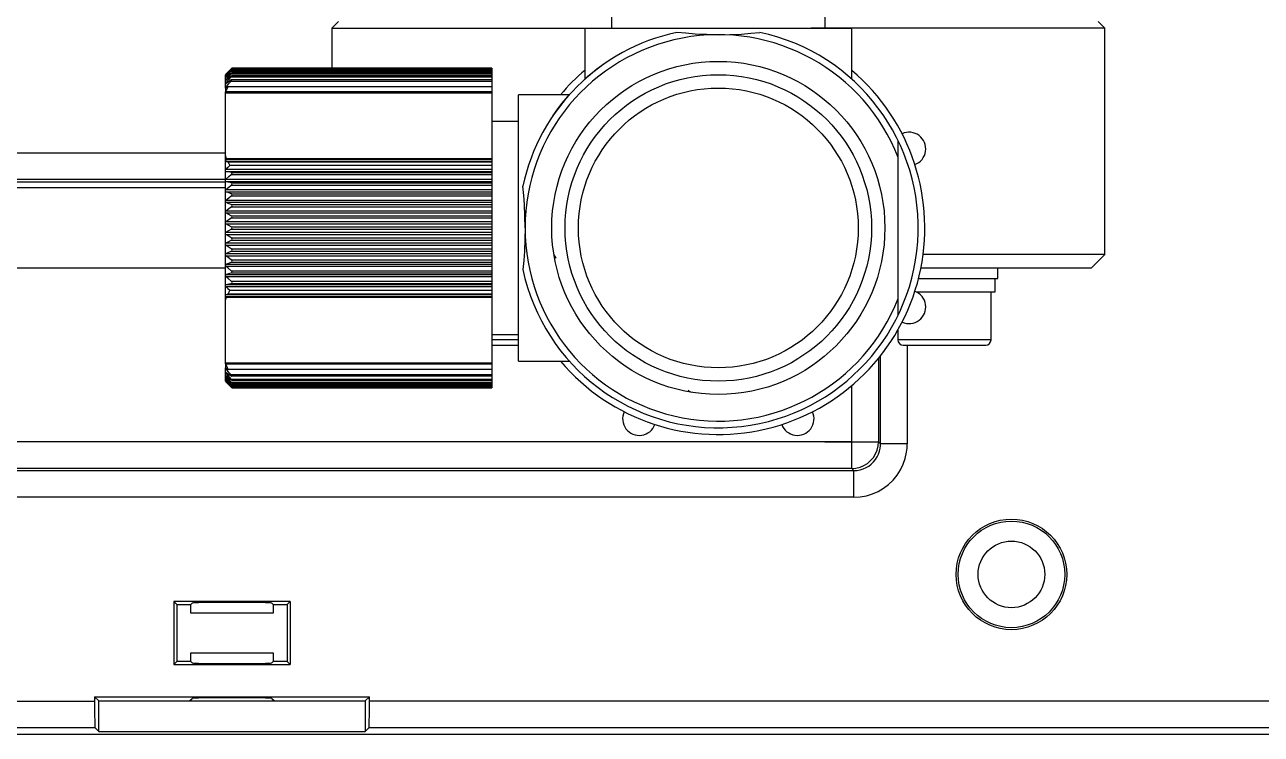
# Model space of a CAD drawing. Extents: x -9877 to -4419, y 2249 to 6216.
# Drawn here: x -6471.4 to -6378.6, y 4034.6 to 4087.9 of the extents above; entities that cross this region are included whole.
import ezdxf

# ---------------------------------------------------------------- set-up
doc = ezdxf.new("R2010")
doc.units = 0
doc.layers.add('LY_1', color=7, linetype='CONTINUOUS')

msp = doc.modelspace()

# ---------------------------------------------------------------- linework, layer by layer
at = {"layer": 'LY_1', "color": 110, "linetype": 'CONTINUOUS'}
for p, q in [((-6427.324021, 4087.620295), (-6427.324021, 4089.620295)), ((-6411.324021, 4089.620295), (-6411.324021, 4087.620295)), ((-6447.824021, 4088.120295), (-6448.324021, 4087.620295)), ((-6390.324021, 4087.620295), (-6390.824021, 4088.120295)), ((-6448.324021, 4087.620295), (-6426.304556, 4087.620295)), ((-6448.324021, 4087.620295), (-6448.324021, 4084.613046)), ((-6429.324021, 4083.800635), (-6429.324021, 4087.620295)), ((-6429.324021, 4087.620295), (-6409.324021, 4087.620295)), ((-6424.206671, 4087.620295), (-6423.229145, 4087.620295)), ((-6415.418896, 4087.620295), (-6414.44137, 4087.620295)), ((-6390.324021, 4087.620295), (-6412.343485, 4087.620295)), ((-6409.324021, 4087.620295), (-6409.324021, 4083.800635)), ((-6390.324021, 4070.620295), (-6390.324021, 4087.620295)), ((-6436.324021, 4084.559438), (-6455.874249, 4084.559438)), ((-6455.874249, 4084.495205), (-6436.324021, 4084.495205)), ((-6436.324021, 4084.439508), (-6455.825528, 4084.439508)), ((-6436.324021, 4084.555106), (-6455.824566, 4084.555106)), ((-6436.324021, 4084.613046), (-6455.824082, 4084.613046)), ((-6436.324021, 4084.613046), (-6436.324021, 4060.627545)), ((-6456.324021, 4083.126068), (-6456.324021, 4084.120295)), ((-6456.324021, 4083.674805), (-6456.313502, 4083.697088)), ((-6456.313502, 4083.697088), (-6456.300923, 4083.714398)), ((-6456.300923, 4083.714398), (-6456.276165, 4083.743971)), ((-6456.276165, 4084.167837), (-6456.297659, 4084.14646)), ((-6456.29523, 4083.911499), (-6456.276165, 4083.933196)), ((-6456.276165, 4084.145647), (-6456.263663, 4084.145647)), ((-6456.276165, 4084.067306), (-6456.249834, 4084.067306)), ((-6456.276165, 4083.933196), (-6456.234299, 4083.933196)), ((-6456.276165, 4083.743971), (-6456.216432, 4083.743971)), ((-6456.276165, 4083.500553), (-6456.195694, 4083.500553)), ((-6436.324021, 4083.612376), (-6455.921988, 4083.612376)), ((-6455.874249, 4084.373119), (-6436.324021, 4084.373119)), ((-6455.874249, 4084.193774), (-6436.324021, 4084.193774)), ((-6455.843144, 4084.032875), (-6455.874249, 4084.011761)), ((-6455.874249, 4083.958045), (-6436.324021, 4083.958045)), ((-6455.846819, 4083.749093), (-6436.324021, 4083.749093)), ((-6455.82888, 4084.037863), (-6455.843144, 4084.032875)), ((-6436.324021, 4084.037868), (-6455.82888, 4084.037868)), ((-6455.824021, 4084.032974), (-6455.82888, 4084.037863)), ((-6436.324021, 4084.266815), (-6455.826968, 4084.266815)), ((-6456.324021, 4083.426761), (-6456.319499, 4083.441082)), ((-6456.317936, 4083.420734), (-6456.324021, 4083.426761)), ((-6456.315303, 4083.117423), (-6456.324021, 4083.126068)), ((-6456.324021, 4082.770884), (-6436.324021, 4082.770884)), ((-6456.324021, 4062.469707), (-6456.324021, 4082.770884)), ((-6456.276165, 4083.442317), (-6456.317936, 4083.420734)), ((-6456.276165, 4083.134872), (-6456.315303, 4083.117423)), ((-6436.324021, 4082.822378), (-6456.302273, 4082.822378)), ((-6456.276165, 4083.204127), (-6456.17102, 4083.204127)), ((-6456.11134, 4083.243368), (-6436.324021, 4083.243368)), ((-6430.50436, 4082.620295), (-6434.324021, 4082.620295)), ((-6434.324021, 4062.620295), (-6434.324021, 4082.620295)), ((-6434.324021, 4080.620295), (-6436.324021, 4080.620295)), ((-6476.631406, 4078.247211), (-6456.324021, 4078.247211)), ((-6405.824021, 4067.328793), (-6405.824021, 4077.911798)), ((-6456.276165, 4077.758924), (-6436.324021, 4077.758924)), ((-6456.276165, 4077.605885), (-6436.324021, 4077.605885)), ((-6456.276165, 4077.025017), (-6436.324021, 4077.025017)), ((-6436.324021, 4077.805556), (-6456.228918, 4077.805556)), ((-6456.128429, 4077.588946), (-6436.324021, 4077.588946)), ((-6436.324021, 4077.299658), (-6455.98319, 4077.299658)), ((-6474.790024, 4076.089202), (-6456.324021, 4076.089202)), ((-6456.324021, 4076.247516), (-6474.63171, 4076.247516)), ((-6456.276165, 4076.867144), (-6436.324021, 4076.867144)), ((-6456.276165, 4076.269651), (-6436.324021, 4076.269651)), ((-6456.276165, 4076.107713), (-6436.324021, 4076.107713)), ((-6455.874249, 4076.788923), (-6436.324021, 4076.788923)), ((-6455.874249, 4076.625577), (-6436.324021, 4076.625577)), ((-6456.324021, 4075.620295), (-6475.811061, 4075.620295)), ((-6456.276165, 4075.496506), (-6436.324021, 4075.496506)), ((-6456.276165, 4075.331292), (-6436.324021, 4075.331292)), ((-6455.874249, 4075.99756), (-6436.324021, 4075.99756)), ((-6455.874249, 4075.830464), (-6436.324021, 4075.830464)), ((-6455.874249, 4075.189742), (-6436.324021, 4075.189742)), ((-6456.276165, 4074.709347), (-6436.324021, 4074.709347)), ((-6456.276165, 4074.541663), (-6436.324021, 4074.541663)), ((-6455.874249, 4075.019711), (-6436.324021, 4075.019711)), ((-6455.874249, 4074.369407), (-6436.324021, 4074.369407)), ((-6455.874249, 4074.197269), (-6436.324021, 4074.197269)), ((-6456.276165, 4073.912012), (-6436.324021, 4073.912012)), ((-6456.276165, 4073.742673), (-6436.324021, 4073.742673)), ((-6455.874249, 4073.54055), (-6436.324021, 4073.54055)), ((-6455.874249, 4073.367144), (-6436.324021, 4073.367144)), ((-6456.276165, 4073.108383), (-6436.324021, 4073.108383)), ((-6456.276165, 4072.938215), (-6436.324021, 4072.938215)), ((-6455.874249, 4072.70721), (-6436.324021, 4072.70721)), ((-6455.874249, 4072.533381), (-6436.324021, 4072.533381)), ((-6456.276165, 4072.302376), (-6436.324021, 4072.302376)), ((-6456.276165, 4072.132208), (-6436.324021, 4072.132208)), ((-6456.276165, 4071.497918), (-6436.324021, 4071.497918)), ((-6455.874249, 4071.873447), (-6436.324021, 4071.873447)), ((-6455.874249, 4071.700041), (-6436.324021, 4071.700041)), ((-6456.276165, 4071.328579), (-6436.324021, 4071.328579)), ((-6456.276165, 4070.698928), (-6436.324021, 4070.698928)), ((-6456.276165, 4070.531243), (-6436.324021, 4070.531243)), ((-6455.874249, 4071.043322), (-6436.324021, 4071.043322)), ((-6455.874249, 4070.871184), (-6436.324021, 4070.871184)), ((-6390.324021, 4070.620295), (-6403.953594, 4070.620295)), ((-6391.324021, 4069.620295), (-6390.324021, 4070.620295)), ((-6475.811061, 4069.620295), (-6456.324021, 4069.620295)), ((-6456.276165, 4069.909299), (-6436.324021, 4069.909299)), ((-6456.276165, 4069.744085), (-6436.324021, 4069.744085)), ((-6455.874249, 4070.220879), (-6436.324021, 4070.220879)), ((-6455.874249, 4070.050849), (-6436.324021, 4070.050849)), ((-6404.117114, 4069.620295), (-6391.324021, 4069.620295)), ((-6398.353458, 4068.820295), (-6398.353458, 4069.620295)), ((-6456.276165, 4069.132878), (-6436.324021, 4069.132878)), ((-6456.276165, 4068.97094), (-6436.324021, 4068.97094)), ((-6455.874249, 4069.410127), (-6436.324021, 4069.410127)), ((-6455.874249, 4069.243031), (-6436.324021, 4069.243031)), ((-6404.297045, 4068.820295), (-6398.353458, 4068.820295)), ((-6398.553458, 4067.820295), (-6398.553458, 4068.820295)), ((-6456.276165, 4068.373447), (-6436.324021, 4068.373447)), ((-6456.276165, 4068.215574), (-6436.324021, 4068.215574)), ((-6455.98319, 4067.940933), (-6436.324021, 4067.940933)), ((-6455.874249, 4068.615014), (-6436.324021, 4068.615014)), ((-6455.874249, 4068.451668), (-6436.324021, 4068.451668)), ((-6404.472854, 4067.820295), (-6398.553458, 4067.820295)), ((-6398.853458, 4064.220295), (-6398.853458, 4067.820295)), ((-6456.276165, 4067.634706), (-6436.324021, 4067.634706)), ((-6456.276165, 4067.481667), (-6436.324021, 4067.481667)), ((-6456.228918, 4067.435035), (-6436.324021, 4067.435035)), ((-6436.324021, 4067.651645), (-6456.128429, 4067.651645)), ((-6405.853458, 4064.952575), (-6405.853458, 4064.220295)), ((-6436.324021, 4064.620295), (-6434.324021, 4064.620295)), ((-6434.324021, 4064.220295), (-6436.324021, 4064.220295)), ((-6398.853458, 4064.220295), (-6405.853458, 4064.220295)), ((-6436.294583, 4063.820295), (-6434.324021, 4063.820295)), ((-6405.453458, 4063.820295), (-6399.253458, 4063.820295)), ((-6405.147105, 4063.820295), (-6405.147105, 4056.411677)), ((-6436.324021, 4062.469707), (-6456.324021, 4062.469707)), ((-6456.302273, 4062.418213), (-6436.324021, 4062.418213)), ((-6434.324021, 4062.620295), (-6430.50436, 4062.620295)), ((-6407.305114, 4062.832758), (-6407.305114, 4056.569991)), ((-6407.1468, 4056.411677), (-6407.1468, 4063.030441)), ((-6456.324021, 4062.114523), (-6456.315303, 4062.123168)), ((-6456.32082, 4062.101501), (-6456.324021, 4062.114523)), ((-6456.324021, 4061.120295), (-6456.324021, 4062.114523)), ((-6456.324021, 4061.81383), (-6456.317936, 4061.819857)), ((-6456.321079, 4061.802931), (-6456.324021, 4061.81383)), ((-6456.317936, 4061.819857), (-6456.305748, 4061.816426)), ((-6456.315303, 4062.123168), (-6456.276165, 4062.105719)), ((-6456.305748, 4061.816426), (-6456.276165, 4061.798274)), ((-6456.276165, 4062.036463), (-6456.171038, 4062.036463)), ((-6456.276165, 4061.740038), (-6456.195635, 4061.740038)), ((-6456.276165, 4061.496619), (-6456.216535, 4061.496619)), ((-6456.276165, 4061.307395), (-6456.234185, 4061.307395)), ((-6436.324021, 4061.997223), (-6456.11134, 4061.997223)), ((-6455.921988, 4061.628215), (-6436.324021, 4061.628215)), ((-6455.874249, 4061.282546), (-6436.324021, 4061.282546)), ((-6455.874249, 4061.22883), (-6455.8363, 4061.2045)), ((-6436.324021, 4061.491498), (-6455.846819, 4061.491498)), ((-6455.8363, 4061.2045), (-6455.82888, 4061.202728)), ((-6455.82888, 4061.202728), (-6455.824021, 4061.207617)), ((-6455.82888, 4061.202723), (-6436.324021, 4061.202723)), ((-6456.294664, 4061.091155), (-6456.276165, 4061.072754)), ((-6456.276165, 4061.173285), (-6456.291095, 4061.189551)), ((-6456.276165, 4061.173285), (-6456.249757, 4061.173285)), ((-6456.276165, 4061.094944), (-6456.263623, 4061.094944)), ((-6455.874249, 4061.046817), (-6436.324021, 4061.046817)), ((-6455.874249, 4061.004763), (-6455.8363, 4060.9771)), ((-6455.874249, 4060.867472), (-6436.324021, 4060.867472)), ((-6455.874249, 4060.837287), (-6455.8363, 4060.806424)), ((-6455.874249, 4060.745386), (-6436.324021, 4060.745386)), ((-6436.324021, 4060.681153), (-6455.874249, 4060.681153)), ((-6455.855231, 4060.661559), (-6455.874249, 4060.681153)), ((-6455.8363, 4060.9771), (-6455.826968, 4060.973777)), ((-6455.8363, 4060.806424), (-6455.825528, 4060.801084)), ((-6455.826968, 4060.973777), (-6455.824021, 4060.976747)), ((-6455.826968, 4060.973776), (-6436.324021, 4060.973776)), ((-6455.825528, 4060.801084), (-6455.824021, 4060.802602)), ((-6455.825528, 4060.801083), (-6436.324021, 4060.801083)), ((-6455.824566, 4060.685485), (-6436.324021, 4060.685485)), ((-6455.824082, 4060.627545), (-6436.324021, 4060.627545)), ((-6409.30481, 4054.570295), (-6409.30481, 4060.793825)), ((-6409.30481, 4056.569991), (-6510.323716, 4056.569991)), ((-6411.324021, 4056.569991), (-6407.305114, 4056.569991)), ((-6407.305114, 4056.569991), (-6407.1468, 4056.411677)), ((-6405.147105, 4056.411677), (-6407.1468, 4056.411677)), ((-6508.482335, 4054.411981), (-6409.146496, 4054.411981)), ((-6409.30481, 4054.570295), (-6508.324021, 4054.570295)), ((-6409.30481, 4054.570295), (-6409.146496, 4054.411981)), ((-6409.146496, 4052.412286), (-6409.146496, 4054.411981)), ((-6409.146496, 4052.412286), (-6508.482335, 4052.412286)), ((-6451.459323, 4044.584993), (-6460.188718, 4044.584993)), ((-6460.188718, 4044.584993), (-6460.188718, 4039.855598)), ((-6460.188718, 4044.584993), (-6459.974021, 4044.370295)), ((-6451.674021, 4044.370295), (-6451.459323, 4044.584993)), ((-6451.459323, 4044.584993), (-6451.459323, 4039.855598)), ((-6459.974021, 4044.370295), (-6458.916532, 4044.370295)), ((-6459.974021, 4044.370295), (-6459.974021, 4040.070295)), ((-6458.916532, 4044.370295), (-6458.824021, 4044.462807)), ((-6458.916532, 4043.720295), (-6458.916532, 4044.370295)), ((-6452.731509, 4043.720295), (-6458.916532, 4043.720295)), ((-6452.824021, 4044.462807), (-6452.731509, 4044.370295)), ((-6452.731509, 4044.370295), (-6451.674021, 4044.370295)), ((-6452.731509, 4044.370295), (-6452.731509, 4043.720295)), ((-6451.674021, 4044.370295), (-6451.674021, 4040.070295)), ((-6459.974021, 4040.070295), (-6460.188718, 4039.855598)), ((-6458.916532, 4040.070295), (-6459.974021, 4040.070295)), ((-6458.916532, 4040.720295), (-6452.731509, 4040.720295)), ((-6458.916532, 4040.070295), (-6458.916532, 4040.720295)), ((-6458.916532, 4040.070295), (-6458.824021, 4039.977784)), ((-6452.824021, 4039.977784), (-6452.731509, 4040.070295)), ((-6452.731509, 4040.720295), (-6452.731509, 4040.070295)), ((-6451.674021, 4040.070295), (-6452.731509, 4040.070295)), ((-6451.459323, 4039.855598), (-6451.674021, 4040.070295)), ((-6460.188718, 4039.855598), (-6451.459323, 4039.855598)), ((-6627.04413, 4037.109342), (-6466.138212, 4037.109342)), ((-6466.138212, 4037.434487), (-6445.509829, 4037.434487)), ((-6466.138212, 4037.434487), (-6466.138212, 4037.109342)), ((-6465.824021, 4037.120295), (-6466.138212, 4037.434487)), ((-6465.824021, 4034.829756), (-6465.824021, 4037.120295)), ((-6465.824021, 4037.120295), (-6445.824021, 4037.120295)), ((-6459.016026, 4037.120295), (-6458.824021, 4037.312301)), ((-6452.824021, 4037.312301), (-6452.632015, 4037.120295)), ((-6445.509829, 4037.434487), (-6445.824021, 4037.120295)), ((-6445.824021, 4037.120295), (-6445.824021, 4034.829756)), ((-6445.509829, 4037.109342), (-6445.509829, 4037.434487)), ((-6323.603911, 4037.109342), (-6445.509829, 4037.109342)), ((-6640.324021, 4034.620295), (-6310.324021, 4034.620295)), ((-6466.103911, 4035.109647), (-6625.044435, 4035.109647)), ((-6466.103911, 4035.109647), (-6465.824021, 4034.829756)), ((-6465.824021, 4034.829756), (-6445.824021, 4034.829756)), ((-6445.824021, 4034.829756), (-6445.54413, 4035.109647)), ((-6325.603606, 4035.109647), (-6445.54413, 4035.109647))]:
    msp.add_line(p, q, dxfattribs=at)
for points in [[(-6419.324021, 4087.120295), (-6420.197507, 4087.137473), (-6421.070133, 4087.169382), (-6421.758596, 4087.22593), (-6422.44652, 4087.291696)], [(-6419.324021, 4087.120295), (-6418.450534, 4087.137473), (-6417.577908, 4087.169382), (-6416.889445, 4087.22593), (-6416.201522, 4087.291696)], [(-6455.874249, 4084.565505), (-6456.101151, 4084.341589), (-6456.276165, 4084.167837)], [(-6455.874249, 4084.559438), (-6456.075554, 4084.352806), (-6456.276165, 4084.145647)], [(-6455.874249, 4084.513375), (-6456.075554, 4084.323814), (-6456.276165, 4084.133769)], [(-6455.874249, 4084.495205), (-6455.955453, 4084.409165), (-6456.036545, 4084.323035)], [(-6455.874249, 4084.559438), (-6455.8363, 4084.598935), (-6455.824021, 4084.612985)], [(-6455.824021, 4084.612985), (-6455.843144, 4084.595787), (-6455.874249, 4084.565505)], [(-6455.874249, 4084.495205), (-6455.8363, 4084.537214), (-6455.824021, 4084.554558)], [(-6455.824021, 4084.554558), (-6455.843144, 4084.54156), (-6455.874249, 4084.513375)], [(-6455.874249, 4084.373119), (-6455.8363, 4084.417434), (-6455.824021, 4084.437989)], [(-6455.824021, 4084.437989), (-6455.843144, 4084.429255), (-6455.874249, 4084.403304)], [(-6427.325239, 4085.30633), (-6427.387585, 4085.266712), (-6427.919818, 4084.911751), (-6428.436814, 4084.534761), (-6429.100016, 4083.997026), (-6429.324021, 4083.800635)], [(-6456.297659, 4084.14646), (-6456.312256, 4084.131964), (-6456.324021, 4084.120295)], [(-6456.324021, 4084.092282), (-6456.305748, 4084.114371), (-6456.276165, 4084.145647)], [(-6456.276165, 4084.133769), (-6456.312256, 4084.100654), (-6456.324021, 4084.092282)], [(-6456.324021, 4084.008378), (-6456.305748, 4084.03432), (-6456.276165, 4084.067306)], [(-6456.276165, 4084.043609), (-6456.312256, 4084.013412), (-6456.324021, 4084.008378)], [(-6456.324021, 4083.868993), (-6456.305748, 4083.89866), (-6456.29523, 4083.911499)], [(-6456.276165, 4083.897795), (-6456.312256, 4083.870664), (-6456.324021, 4083.868993)], [(-6456.276165, 4083.697038), (-6456.312256, 4083.673106), (-6456.324021, 4083.674805)], [(-6456.319499, 4083.441082), (-6456.305748, 4083.463428), (-6456.276165, 4083.500553)], [(-6455.874249, 4084.403304), (-6456.075554, 4084.223686), (-6456.276165, 4084.043609)], [(-6456.276165, 4083.933196), (-6456.052924, 4084.178198), (-6455.874249, 4084.373119)], [(-6456.036545, 4084.323035), (-6456.156479, 4084.195268), (-6456.276165, 4084.067306)], [(-6456.276165, 4083.743971), (-6456.052924, 4083.994476), (-6455.874249, 4084.193774)], [(-6455.981945, 4084.145647), (-6456.129241, 4084.021836), (-6456.276165, 4083.897795)], [(-6455.874249, 4084.011761), (-6456.101151, 4083.83455), (-6456.276165, 4083.697038)], [(-6456.276165, 4083.500553), (-6456.052924, 4083.75534), (-6455.874249, 4083.958045)], [(-6455.874249, 4083.732196), (-6456.101151, 4083.568974), (-6456.276165, 4083.442317)], [(-6455.921988, 4083.612376), (-6456.099348, 4083.408483), (-6456.276165, 4083.204127)], [(-6455.874249, 4084.235827), (-6455.928122, 4084.190752), (-6455.981945, 4084.145647)], [(-6455.921988, 4083.612376), (-6455.880283, 4083.688825), (-6455.846819, 4083.749093)], [(-6455.874249, 4084.193774), (-6455.8363, 4084.24018), (-6455.824021, 4084.263844)], [(-6455.824021, 4084.263844), (-6455.843144, 4084.259417), (-6455.874249, 4084.235827)], [(-6455.874249, 4083.958045), (-6455.8363, 4084.006315), (-6455.824021, 4084.032974)], [(-6455.846819, 4083.749093), (-6455.861157, 4083.741044), (-6455.874249, 4083.732196)], [(-6456.324021, 4083.126068), (-6456.305748, 4083.165977), (-6456.276165, 4083.204127)], [(-6456.324021, 4083.126068), (-6456.324021, 4082.934179), (-6456.324021, 4082.770884)], [(-6456.324021, 4082.770884), (-6456.316553, 4082.798462), (-6456.302273, 4082.822378)], [(-6456.302273, 4082.822378), (-6456.199094, 4083.057315), (-6456.11134, 4083.243368)], [(-6456.11134, 4083.243368), (-6456.204032, 4083.182422), (-6456.276165, 4083.134872)], [(-6431.71831, 4081.066826), (-6431.377054, 4081.547491), (-6431.070645, 4081.950584), (-6430.748181, 4082.340961), (-6430.50436, 4082.620295)], [(-6405.824021, 4077.911798), (-6405.824021, 4078.606996), (-6405.824021, 4079.158644)], [(-6456.324021, 4078.026762), (-6456.277349, 4077.91597), (-6456.228918, 4077.805556)], [(-6456.324021, 4077.661564), (-6456.305748, 4077.721101), (-6456.276165, 4077.758924)], [(-6456.276165, 4077.605885), (-6456.312256, 4077.624562), (-6456.324021, 4077.661564)], [(-6456.324021, 4076.928271), (-6456.305748, 4076.988283), (-6456.276165, 4077.025017)], [(-6456.276165, 4077.758924), (-6456.249733, 4077.785021), (-6456.228918, 4077.805556)], [(-6456.128429, 4077.588946), (-6456.211475, 4077.598458), (-6456.276165, 4077.605885)], [(-6455.98319, 4077.299658), (-6456.129865, 4077.162467), (-6456.276165, 4077.025017)], [(-6456.128429, 4077.588946), (-6456.05719, 4077.443956), (-6455.98319, 4077.299658)], [(-6456.276165, 4076.867144), (-6456.312256, 4076.889196), (-6456.324021, 4076.928271)], [(-6456.324021, 4076.173991), (-6456.305748, 4076.234183), (-6456.276165, 4076.269651)], [(-6456.276165, 4076.107713), (-6456.312256, 4076.133031), (-6456.324021, 4076.173991)], [(-6455.874249, 4076.788923), (-6456.101151, 4076.832967), (-6456.276165, 4076.867144)], [(-6456.276165, 4076.269651), (-6456.052924, 4076.467874), (-6455.874249, 4076.625577)], [(-6455.874249, 4075.99756), (-6456.101151, 4076.059584), (-6456.276165, 4076.107713)], [(-6455.824021, 4076.724537), (-6455.843144, 4076.773372), (-6455.874249, 4076.788923)], [(-6455.874249, 4076.625577), (-6455.8363, 4076.675031), (-6455.824021, 4076.724537)], [(-6456.324021, 4075.402397), (-6456.305748, 4075.462478), (-6456.276165, 4075.496506)], [(-6456.276165, 4075.331292), (-6456.312256, 4075.359753), (-6456.324021, 4075.402397)], [(-6456.276165, 4075.496506), (-6456.052924, 4075.682494), (-6455.874249, 4075.830464)], [(-6455.874249, 4075.189742), (-6456.101151, 4075.269445), (-6456.276165, 4075.331292)], [(-6455.824021, 4075.927944), (-6455.843144, 4075.97933), (-6455.874249, 4075.99756)], [(-6455.874249, 4075.830464), (-6455.8363, 4075.87822), (-6455.824021, 4075.927944)], [(-6455.824021, 4075.115236), (-6455.843144, 4075.168923), (-6455.874249, 4075.189742)], [(-6433.824021, 4072.620295), (-6433.841198, 4073.493782), (-6433.873107, 4074.366408), (-6433.929655, 4075.054871), (-6433.995421, 4075.742794)], [(-6456.324021, 4074.61725), (-6456.305748, 4074.676925), (-6456.276165, 4074.709347)], [(-6456.276165, 4074.541663), (-6456.312256, 4074.573129), (-6456.324021, 4074.61725)], [(-6456.276165, 4074.709347), (-6456.052924, 4074.882196), (-6455.874249, 4075.019711)], [(-6455.874249, 4074.369407), (-6456.101151, 4074.466399), (-6456.276165, 4074.541663)], [(-6456.276165, 4073.912012), (-6456.052924, 4074.070878), (-6455.874249, 4074.197269)], [(-6455.874249, 4075.019711), (-6455.8363, 4075.065536), (-6455.824021, 4075.115236)], [(-6455.824021, 4074.290373), (-6455.843144, 4074.346099), (-6455.874249, 4074.369407)], [(-6455.874249, 4074.197269), (-6455.8363, 4074.24094), (-6455.824021, 4074.290373)], [(-6456.324021, 4073.822373), (-6456.305748, 4073.881353), (-6456.276165, 4073.912012)], [(-6456.276165, 4073.742673), (-6456.312256, 4073.77699), (-6456.324021, 4073.822373)], [(-6455.874249, 4073.54055), (-6456.101151, 4073.65436), (-6456.276165, 4073.742673)], [(-6456.276165, 4073.108383), (-6456.052924, 4073.252493), (-6455.874249, 4073.367144)], [(-6455.824021, 4073.457373), (-6455.843144, 4073.514868), (-6455.874249, 4073.54055)], [(-6455.874249, 4073.367144), (-6455.8363, 4073.408448), (-6455.824021, 4073.457373)], [(-6456.324021, 4073.02164), (-6456.305748, 4073.079637), (-6456.276165, 4073.108383)], [(-6456.276165, 4072.938215), (-6456.312256, 4072.975216), (-6456.324021, 4073.02164)], [(-6455.874249, 4072.70721), (-6456.101151, 4072.837282), (-6456.276165, 4072.938215)], [(-6456.276165, 4072.302376), (-6456.052923, 4072.431027), (-6455.874249, 4072.533381)], [(-6455.824021, 4072.620295), (-6455.843144, 4072.679278), (-6455.874249, 4072.70721)], [(-6455.874249, 4072.533381), (-6455.8363, 4072.572116), (-6455.824021, 4072.620295)], [(-6433.824021, 4072.620295), (-6433.841198, 4071.746809), (-6433.873107, 4070.874183), (-6433.929655, 4070.18572), (-6433.995421, 4069.497796)], [(-6456.324021, 4072.218951), (-6456.305748, 4072.275683), (-6456.276165, 4072.302376)], [(-6456.276165, 4072.132208), (-6456.312256, 4072.171713), (-6456.324021, 4072.218951)], [(-6456.324021, 4071.418218), (-6456.305748, 4071.473408), (-6456.276165, 4071.497918)], [(-6456.276165, 4071.328579), (-6456.312256, 4071.370396), (-6456.324021, 4071.418218)], [(-6455.874249, 4071.873447), (-6456.101151, 4072.019148), (-6456.276165, 4072.132208)], [(-6456.276165, 4071.497918), (-6456.052924, 4071.610484), (-6455.874249, 4071.700041)], [(-6455.824021, 4071.783218), (-6455.843144, 4071.8434), (-6455.874249, 4071.873447)], [(-6455.874249, 4071.700041), (-6455.8363, 4071.736019), (-6455.824021, 4071.783218)], [(-6456.324021, 4070.623341), (-6456.305748, 4070.676721), (-6456.276165, 4070.698928)], [(-6456.276165, 4070.531243), (-6456.312256, 4070.575168), (-6456.324021, 4070.623341)], [(-6455.874249, 4071.043322), (-6456.101151, 4071.203942), (-6456.276165, 4071.328579)], [(-6456.276165, 4070.698928), (-6456.052924, 4070.794861), (-6455.874249, 4070.871184)], [(-6455.874249, 4070.220879), (-6456.101151, 4070.395637), (-6456.276165, 4070.531243)], [(-6455.824021, 4070.950218), (-6455.843144, 4071.011308), (-6455.874249, 4071.043322)], [(-6455.874249, 4070.871184), (-6455.8363, 4070.90423), (-6455.824021, 4070.950218)], [(-6456.324021, 4069.838194), (-6456.305748, 4069.889502), (-6456.276165, 4069.909299)], [(-6456.276165, 4069.744085), (-6456.312256, 4069.789904), (-6456.324021, 4069.838194)], [(-6456.276165, 4069.909299), (-6456.052924, 4069.988131), (-6455.874249, 4070.050849)], [(-6455.874249, 4069.410127), (-6456.101151, 4069.598169), (-6456.276165, 4069.744085)], [(-6455.824021, 4070.125355), (-6455.843144, 4070.187055), (-6455.874249, 4070.220879)], [(-6455.874249, 4070.050849), (-6455.8363, 4070.080802), (-6455.824021, 4070.125355)], [(-6456.324021, 4069.0666), (-6456.305748, 4069.115588), (-6456.276165, 4069.132878)], [(-6456.276165, 4068.97094), (-6456.312256, 4069.018429), (-6456.324021, 4069.0666)], [(-6456.276165, 4069.132878), (-6456.052924, 4069.194225), (-6455.874249, 4069.243031)], [(-6455.874249, 4068.615014), (-6456.101151, 4068.815426), (-6456.276165, 4068.97094)], [(-6455.824021, 4069.312647), (-6455.843144, 4069.374656), (-6455.874249, 4069.410127)], [(-6455.874249, 4069.243031), (-6455.8363, 4069.269746), (-6455.824021, 4069.312647)], [(-6456.324021, 4068.31232), (-6456.305748, 4068.358748), (-6456.276165, 4068.373447)], [(-6456.276165, 4068.215574), (-6456.312256, 4068.264501), (-6456.324021, 4068.31232)], [(-6456.276165, 4068.373447), (-6456.052924, 4068.41701), (-6455.874249, 4068.451668)], [(-6456.276165, 4068.215574), (-6456.129865, 4068.078124), (-6455.98319, 4067.940933)], [(-6455.98319, 4067.940933), (-6456.05719, 4067.796635), (-6456.128429, 4067.651645)], [(-6455.824021, 4068.516054), (-6455.843144, 4068.578069), (-6455.874249, 4068.615014)], [(-6455.874249, 4068.451668), (-6455.8363, 4068.475013), (-6455.824021, 4068.516054)], [(-6456.324021, 4067.579027), (-6456.305748, 4067.62267), (-6456.276165, 4067.634706)], [(-6456.276165, 4067.481667), (-6456.312256, 4067.531795), (-6456.324021, 4067.579027)], [(-6456.228918, 4067.435035), (-6456.277349, 4067.324621), (-6456.324021, 4067.213829)], [(-6456.276165, 4067.634706), (-6456.193747, 4067.644166), (-6456.128429, 4067.651645)], [(-6456.228918, 4067.435035), (-6456.255402, 4067.461166), (-6456.276165, 4067.481667)], [(-6405.824021, 4066.081947), (-6405.824021, 4066.783158), (-6405.824021, 4067.328793)], [(-6456.302273, 4062.418213), (-6456.319341, 4062.448208), (-6456.324021, 4062.469707)], [(-6456.324021, 4062.469707), (-6456.324021, 4062.263777), (-6456.324021, 4062.114523)], [(-6456.11134, 4061.997223), (-6456.222003, 4062.233787), (-6456.302273, 4062.418213)], [(-6456.276165, 4061.496619), (-6456.312256, 4061.541653), (-6456.324021, 4061.565786)], [(-6456.324021, 4061.565786), (-6456.305748, 4061.56418), (-6456.276165, 4061.543553)], [(-6456.276165, 4061.307395), (-6456.312256, 4061.350442), (-6456.324021, 4061.371598)], [(-6456.324021, 4061.371598), (-6456.305748, 4061.365799), (-6456.276165, 4061.342796)], [(-6456.291095, 4061.189551), (-6456.312256, 4061.214136), (-6456.324021, 4061.232213)], [(-6456.324021, 4061.232213), (-6456.305748, 4061.222248), (-6456.276165, 4061.196982)], [(-6456.276165, 4061.740038), (-6456.312256, 4061.786838), (-6456.321079, 4061.802931)], [(-6456.276165, 4062.036463), (-6456.312256, 4062.084803), (-6456.32082, 4062.101501)], [(-6456.276165, 4062.105719), (-6456.184253, 4062.04515), (-6456.11134, 4061.997223)], [(-6456.276165, 4062.036463), (-6456.099348, 4061.832108), (-6455.921988, 4061.628215)], [(-6456.276165, 4061.798274), (-6456.052924, 4061.636834), (-6455.874249, 4061.508395)], [(-6455.874249, 4061.282546), (-6456.101151, 4061.540147), (-6456.276165, 4061.740038)], [(-6456.276165, 4061.543553), (-6456.075554, 4061.385991), (-6455.874249, 4061.22883)], [(-6455.874249, 4061.046817), (-6456.101151, 4061.300088), (-6456.276165, 4061.496619)], [(-6456.276165, 4061.342796), (-6456.052924, 4061.154539), (-6455.874249, 4061.004763)], [(-6455.874249, 4060.867472), (-6456.101151, 4061.11518), (-6456.276165, 4061.307395)], [(-6455.846819, 4061.491498), (-6455.889303, 4061.568172), (-6455.921988, 4061.628215)], [(-6455.874249, 4061.508395), (-6455.857838, 4061.497502), (-6455.846819, 4061.491498)], [(-6455.824021, 4061.207617), (-6455.843144, 4061.244169), (-6455.874249, 4061.282546)], [(-6456.276165, 4061.094944), (-6456.312256, 4061.1334), (-6456.324021, 4061.148309)], [(-6456.324021, 4061.148309), (-6456.305748, 4061.134228), (-6456.276165, 4061.106822)], [(-6456.324021, 4061.120295), (-6456.305748, 4061.102166), (-6456.294664, 4061.091155)], [(-6456.276165, 4061.196982), (-6456.052924, 4060.99666), (-6455.874249, 4060.837287)], [(-6455.874249, 4060.745386), (-6456.101151, 4060.986324), (-6456.276165, 4061.173285)], [(-6456.276165, 4061.106822), (-6456.052924, 4060.895411), (-6455.874249, 4060.727215)], [(-6455.874249, 4060.681153), (-6456.101151, 4060.914147), (-6456.276165, 4061.094944)], [(-6456.276165, 4061.072754), (-6456.052924, 4060.851284), (-6455.874249, 4060.675086)], [(-6455.824021, 4060.976747), (-6455.843144, 4061.009712), (-6455.874249, 4061.046817)], [(-6455.824021, 4060.802602), (-6455.843144, 4060.831821), (-6455.874249, 4060.867472)], [(-6455.824021, 4060.686033), (-6455.843144, 4060.711361), (-6455.874249, 4060.745386)], [(-6455.874249, 4060.727215), (-6455.8363, 4060.693305), (-6455.824021, 4060.686033)], [(-6455.874249, 4060.675086), (-6455.8363, 4060.638293), (-6455.824021, 4060.627606)], [(-6455.824021, 4060.627606), (-6455.843144, 4060.648921), (-6455.855231, 4060.661559)], [(-6409.30481, 4054.570295), (-6408.992049, 4054.595001), (-6408.686986, 4054.668318), (-6408.39713, 4054.788443), (-6408.129615, 4054.952418), (-6407.891027, 4055.156208), (-6407.687237, 4055.394796), (-6407.523262, 4055.662311), (-6407.403137, 4055.952167), (-6407.32982, 4056.25723), (-6407.305114, 4056.569991)], [(-6409.146496, 4052.412286), (-6408.676253, 4052.44002), (-6408.212546, 4052.522837), (-6407.761806, 4052.65959), (-6407.330281, 4052.848382), (-6406.923955, 4053.086595), (-6406.548461, 4053.370927), (-6406.209005, 4053.697435), (-6405.910294, 4054.061593), (-6405.656469, 4054.458352), (-6405.45105, 4054.88221), (-6405.296885, 4055.327291), (-6405.196111, 4055.787423), (-6405.159375, 4056.098586), (-6405.147105, 4056.411677)], [(-6409.146496, 4054.411981), (-6408.911307, 4054.425781), (-6408.679396, 4054.467132), (-6408.453978, 4054.53546), (-6408.238178, 4054.629819), (-6408.03499, 4054.7489), (-6407.847229, 4054.891052), (-6407.677499, 4055.054304), (-6407.528153, 4055.236393), (-6407.401263, 4055.434794), (-6407.298586, 4055.646757), (-6407.221548, 4055.869341), (-6407.171216, 4056.099462), (-6407.15289, 4056.255086), (-6407.1468, 4056.411677)], [(-6452.824021, 4044.462807), (-6452.854556, 4044.47026), (-6452.945542, 4044.47756), (-6453.095125, 4044.484561), (-6453.30026, 4044.491118), (-6453.556772, 4044.497099), (-6453.859438, 4044.502382), (-6454.202098, 4044.50686), (-6454.577776, 4044.51044), (-6454.978823, 4044.513051), (-6455.397076, 4044.51464), (-6455.824021, 4044.515173), (-6456.250965, 4044.51464), (-6456.669218, 4044.513051), (-6457.070266, 4044.51044), (-6457.445943, 4044.50686), (-6457.788603, 4044.502382), (-6458.091269, 4044.497099), (-6458.347781, 4044.491118), (-6458.552917, 4044.484561), (-6458.7025, 4044.47756), (-6458.793485, 4044.47026), (-6458.824021, 4044.462807), (-6458.824021, 4044.462807)], [(-6458.824021, 4039.977784), (-6458.793485, 4039.970331), (-6458.7025, 4039.963031), (-6458.552917, 4039.95603), (-6458.347781, 4039.949473), (-6458.091269, 4039.943492), (-6457.788603, 4039.938209), (-6457.445943, 4039.933731), (-6457.070266, 4039.930151), (-6456.669218, 4039.92754), (-6456.250965, 4039.925951), (-6455.824021, 4039.925418), (-6455.397076, 4039.925951), (-6454.978823, 4039.92754), (-6454.577776, 4039.930151), (-6454.202098, 4039.933731), (-6453.859438, 4039.938209), (-6453.556772, 4039.943492), (-6453.30026, 4039.949473), (-6453.095125, 4039.95603), (-6452.945542, 4039.963031), (-6452.854556, 4039.970331), (-6452.824021, 4039.977784), (-6452.824021, 4039.977784)], [(-6466.138212, 4037.109342), (-6466.137791, 4036.799921), (-6466.136541, 4036.497951), (-6466.134489, 4036.210704), (-6466.131687, 4035.945096), (-6466.128201, 4035.707523), (-6466.124116, 4035.503707), (-6466.119529, 4035.338555), (-6466.114552, 4035.216043), (-6466.109304, 4035.139123), (-6466.103911, 4035.109647)], [(-6452.824021, 4037.312301), (-6452.854556, 4037.319754), (-6452.945542, 4037.327054), (-6453.095125, 4037.334054), (-6453.30026, 4037.340612), (-6453.556772, 4037.346593), (-6453.859438, 4037.351876), (-6454.202098, 4037.356354), (-6454.577776, 4037.359934), (-6454.978823, 4037.362545), (-6455.397076, 4037.364133), (-6455.824021, 4037.364666), (-6456.250965, 4037.364133), (-6456.669218, 4037.362545), (-6457.070266, 4037.359934), (-6457.445943, 4037.356354), (-6457.788603, 4037.351876), (-6458.091269, 4037.346593), (-6458.347781, 4037.340612), (-6458.552917, 4037.334054), (-6458.7025, 4037.327054), (-6458.793485, 4037.319754), (-6458.824021, 4037.312301), (-6458.824021, 4037.312301)], [(-6445.54413, 4035.109647), (-6445.538737, 4035.139123), (-6445.533489, 4035.216043), (-6445.528512, 4035.338555), (-6445.523925, 4035.503707), (-6445.51984, 4035.707523), (-6445.516354, 4035.945096), (-6445.513552, 4036.210704), (-6445.511501, 4036.497951), (-6445.51025, 4036.799921), (-6445.509829, 4037.109342)]]:
    msp.add_lwpolyline(points, dxfattribs=at)
for centre, radius in [((-6419.324021, 4072.620295), 12.5), ((-6419.324021, 4072.620295), 11.5), ((-6419.324021, 4072.620295), 10.5), ((-6397.324021, 4046.620295), 4.15), ((-6397.324021, 4046.620295), 4), ((-6397.324021, 4046.620295), 2.5)]:
    msp.add_circle(centre, radius, dxfattribs=at)
for centre, radius, start, end in [((-6419.324021, 4072.620295), 15, 192.014932, 77.985068), ((-6419.324021, 4072.620295), 15, 102.014932, 167.985068), ((-6419.324021, 4072.620295), 14.5, 21.40335, 338.59665), ((-6419.324021, 4072.620295), 15.5, 130.17777, 139.82223), ((-6419.324021, 4072.620295), 15.5, 220.17777, 49.729223), ((-6405.003888, 4078.551889), 1.25, 290.18906, 114.81094), ((-6431.176281, 4070.743082), 0.5, 196.444343, 229.601212), ((-6405.003888, 4066.688702), 1.25, 245.18906, 69.81094), ((-6405.453458, 4064.220295), 0.4, 180, 270), ((-6399.253458, 4064.220295), 0.4, 270, 0), ((-6421.201234, 4060.768035), 0.5, 220.398788, 253.555657), ((-6425.255614, 4058.300163), 1.25, 155.18906, 339.81094), ((-6413.392427, 4058.300163), 1.25, 200.18906, 24.81094)]:
    msp.add_arc(centre, radius, start, end, dxfattribs=at)

doc.saveas('drawing.dxf')
